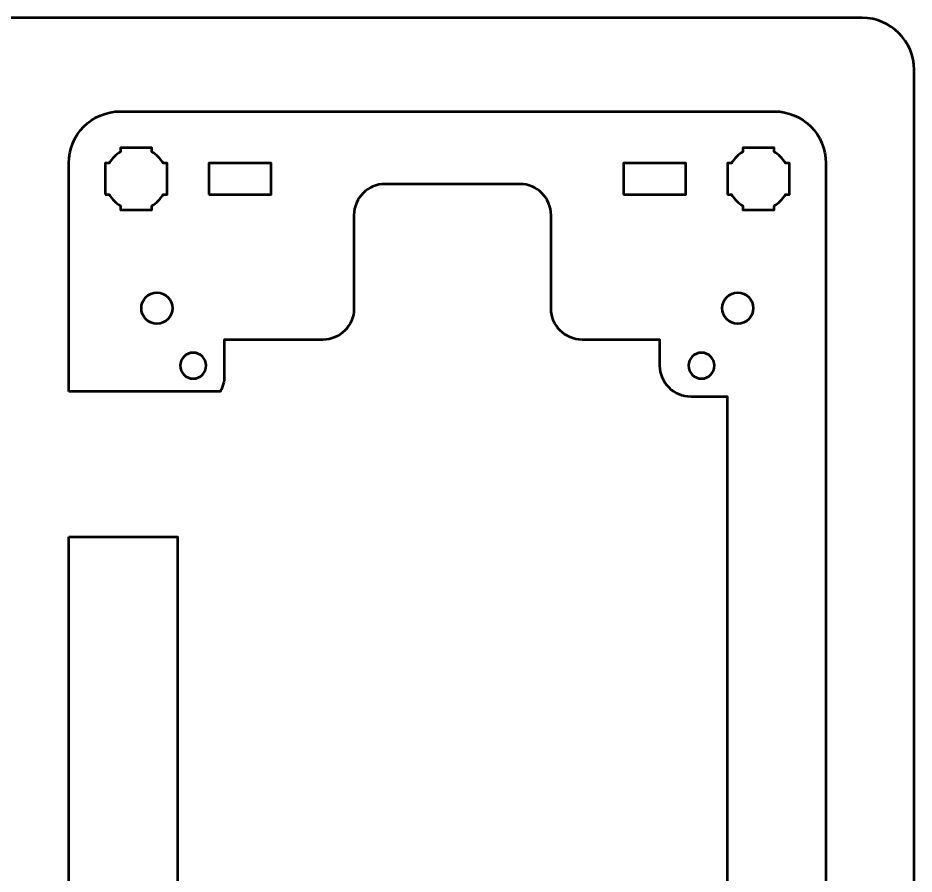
# Model space of a CAD drawing. Header units: centimetres. Extents: x -21 to 0, y -29.7 to 0.
# Drawn here: x -8.64 to 0, y -8.25 to 0 of the extents above; entities that cross this region are included whole.
import ezdxf

# ---------------------------------------------------------------- set-up
doc = ezdxf.new("R2010")
doc.units = ezdxf.units.CM
doc.header["$MEASUREMENT"] = 0
doc.layers.add('Layer 1', color=7, linetype='Continuous')

msp = doc.modelspace()

# ---------------------------------------------------------------- linework, layer by layer
at = {"layer": 'Layer 1', "lineweight": 53}
for centre in [(-7.3, -2.7963), (-1.69998, -2.7963)]:
    msp.add_ellipse(centre, major_axis=(0, 0.15), ratio=1, dxfattribs=at)
at = {"layer": 'Layer 1', "color": 1, "lineweight": 53}
msp.add_open_spline([(-21.00003, -29.19995), (-21.00003, -29.19995), (-21.00003, -5.29992), (-21.00003, -5.29992), (-21.00003, -5.29992), (-21.00003, -5.21709), (-20.93286, -5.14992), (-20.85003, -5.14992), (-20.85003, -5.14992), (-20.7672, -5.14992), (-20.70003, -5.08275), (-20.70003, -4.99992), (-20.70003, -4.99992), (-20.70003, -4.91709), (-20.7672, -4.84992), (-20.85003, -4.84992), (-20.85003, -4.84992), (-20.93286, -4.84992), (-21.00003, -4.78275), (-21.00003, -4.69992), (-21.00003, -4.69992), (-21.00003, -4.61709), (-20.93286, -4.54992), (-20.85003, -4.54992), (-20.85003, -4.54992), (-20.7672, -4.54992), (-20.70003, -4.48275), (-20.70003, -4.39992), (-20.70003, -4.39992), (-20.70003, -4.31709), (-20.7672, -4.24992), (-20.85003, -4.24992), (-20.85003, -4.24992), (-20.93286, -4.24992), (-21.00003, -4.18275), (-21.00003, -4.09992), (-21.00003, -4.09992), (-21.00003, -4.01709), (-20.93286, -3.94992), (-20.85003, -3.94992), (-20.85003, -3.94992), (-20.7672, -3.94992), (-20.70003, -3.88275), (-20.70003, -3.79992), (-20.70003, -3.79992), (-20.70003, -3.71709), (-20.7672, -3.64992), (-20.85003, -3.64992), (-20.85003, -3.64992), (-20.93286, -3.64992), (-21.00003, -3.58275), (-21.00003, -3.49992), (-21.00003, -3.49992), (-21.00003, -3.41709), (-20.93286, -3.34992), (-20.85003, -3.34992), (-20.85003, -3.34992), (-20.7672, -3.34992), (-20.70003, -3.28275), (-20.70003, -3.19992), (-20.70003, -3.19992), (-20.70003, -3.11709), (-20.7672, -3.04992), (-20.85003, -3.04992), (-20.85003, -3.04992), (-20.93286, -3.04992), (-21.00003, -2.98275), (-21.00003, -2.89992), (-21.00003, -2.89992), (-21.00003, -2.81709), (-20.93286, -2.74992), (-20.85003, -2.74992), (-20.85003, -2.74992), (-20.7672, -2.74992), (-20.70003, -2.68275), (-20.70003, -2.59992), (-20.70003, -2.59992), (-20.70003, -2.51709), (-20.7672, -2.44992), (-20.85003, -2.44992), (-20.85003, -2.44992), (-20.93286, -2.44992), (-21.00003, -2.38275), (-21.00003, -2.29992), (-21.00003, -2.29992), (-21.00003, -2.21709), (-20.93286, -2.14992), (-20.85003, -2.14992), (-20.85003, -2.14992), (-20.7672, -2.14992), (-20.70003, -2.08275), (-20.70003, -1.99992), (-20.70003, -1.99992), (-20.70003, -1.91709), (-20.7672, -1.84992), (-20.85003, -1.84992), (-20.85003, -1.84992), (-20.93286, -1.84992), (-21.00003, -1.78275), (-21.00003, -1.69992), (-21.00003, -1.69992), (-21.00003, -1.61709), (-20.93286, -1.54992), (-20.85003, -1.54992), (-20.85003, -1.54992), (-20.7672, -1.54992), (-20.70003, -1.48275), (-20.70003, -1.39992), (-20.70003, -1.39992), (-20.70003, -1.31709), (-20.7672, -1.24992), (-20.85003, -1.24992), (-20.85003, -1.24992), (-20.93286, -1.24992), (-21.00003, -1.18275), (-21.00003, -1.09992), (-21.00003, -1.09992), (-21.00003, -1.09992), (-21.00003, -0.49992), (-21.00003, -0.49992), (-21.00003, -0.49992), (-21.00003, -0.22295), (-20.77694, 0.00004), (-20.49994, 0.00004), (-20.49994, 0.00004), (-20.49994, 0.00004), (-0.50008, 0.00004), (-0.50008, 0.00004), (-0.50008, 0.00004), (-0.22294, 0.00004), (0.00002, -0.22295), (0.00002, -0.49992), (0.00002, -0.49992), (0.00002, -0.49992), (0.00002, -29.19995), (0.00002, -29.19995), (0.00002, -29.19995), (0.00002, -29.47695), (-0.22294, -29.70004), (-0.50008, -29.70004), (-0.50008, -29.70004), (-0.50008, -29.70004), (-20.49994, -29.70004), (-20.49994, -29.70004), (-20.49994, -29.70004), (-20.77694, -29.70004), (-21.00003, -29.47695), (-21.00003, -29.19995)], degree=3, knots=[0, 0, 0, 0, 0.027027, 0.027027, 0.027027, 0.027027, 0.0540541, 0.0540541, 0.0540541, 0.0540541, 0.0810811, 0.0810811, 0.0810811, 0.0810811, 0.1081081, 0.1081081, 0.1081081, 0.1081081, 0.1351351, 0.1351351, 0.1351351, 0.1351351, 0.1621622, 0.1621622, 0.1621622, 0.1621622, 0.1891892, 0.1891892, 0.1891892, 0.1891892, 0.2162162, 0.2162162, 0.2162162, 0.2162162, 0.2432432, 0.2432432, 0.2432432, 0.2432432, 0.2702703, 0.2702703, 0.2702703, 0.2702703, 0.2972973, 0.2972973, 0.2972973, 0.2972973, 0.3243243, 0.3243243, 0.3243243, 0.3243243, 0.3513514, 0.3513514, 0.3513514, 0.3513514, 0.3783784, 0.3783784, 0.3783784, 0.3783784, 0.4054054, 0.4054054, 0.4054054, 0.4054054, 0.4324324, 0.4324324, 0.4324324, 0.4324324, 0.4594595, 0.4594595, 0.4594595, 0.4594595, 0.4864865, 0.4864865, 0.4864865, 0.4864865, 0.5135135, 0.5135135, 0.5135135, 0.5135135, 0.5405405, 0.5405405, 0.5405405, 0.5405405, 0.5675676, 0.5675676, 0.5675676, 0.5675676, 0.5945946, 0.5945946, 0.5945946, 0.5945946, 0.6216216, 0.6216216, 0.6216216, 0.6216216, 0.6486486, 0.6486486, 0.6486486, 0.6486486, 0.6756757, 0.6756757, 0.6756757, 0.6756757, 0.7027027, 0.7027027, 0.7027027, 0.7027027, 0.7297297, 0.7297297, 0.7297297, 0.7297297, 0.7567568, 0.7567568, 0.7567568, 0.7567568, 0.7837838, 0.7837838, 0.7837838, 0.7837838, 0.8108108, 0.8108108, 0.8108108, 0.8108108, 0.8378378, 0.8378378, 0.8378378, 0.8378378, 0.8648649, 0.8648649, 0.8648649, 0.8648649, 0.8918919, 0.8918919, 0.8918919, 0.8918919, 0.9189189, 0.9189189, 0.9189189, 0.9189189, 0.9459459, 0.9459459, 0.9459459, 0.9459459, 0.972973, 0.972973, 0.972973, 0.972973, 1, 1, 1, 1], dxfattribs=at)
at = {"layer": 'Layer 1', "color": 3, "lineweight": 53}
msp.add_open_spline([(-8.15001, -3.60004), (-8.15001, -3.60004), (-8.15001, -1.39994), (-8.15001, -1.39994), (-8.15001, -1.39994), (-8.15001, -1.12295), (-7.92692, -0.89999), (-7.64992, -0.89999), (-7.64992, -0.89999), (-7.64992, -0.89999), (-1.34995, -0.89999), (-1.34995, -0.89999), (-1.34995, -0.89999), (-1.07298, -0.89999), (-0.84999, -1.12295), (-0.84999, -1.39994), (-0.84999, -1.39994), (-0.84999, -1.39994), (-0.84999, -11.69991), (-0.84999, -11.69991), (-0.84999, -11.69991), (-0.84999, -11.97691), (-1.07298, -12.20001), (-1.34995, -12.20001), (-1.34995, -12.20001), (-1.34995, -12.20001), (-7.64992, -12.20001), (-7.64992, -12.20001), (-7.64992, -12.20001), (-7.92692, -12.20001), (-8.15001, -11.97691), (-8.15001, -11.69991), (-8.15001, -11.69991), (-8.15001, -11.69991), (-8.15001, -5.00004), (-8.15001, -5.00004)], degree=3, knots=[0, 0, 0, 0, 0.1111111, 0.1111111, 0.1111111, 0.1111111, 0.2222222, 0.2222222, 0.2222222, 0.2222222, 0.3333333, 0.3333333, 0.3333333, 0.3333333, 0.4444444, 0.4444444, 0.4444444, 0.4444444, 0.5555556, 0.5555556, 0.5555556, 0.5555556, 0.6666667, 0.6666667, 0.6666667, 0.6666667, 0.7777778, 0.7777778, 0.7777778, 0.7777778, 0.8888889, 0.8888889, 0.8888889, 0.8888889, 1, 1, 1, 1], dxfattribs=at)
at = {"layer": 'Layer 1', "lineweight": 53}
for points, knots in [([(-7.80003, -1.70001), (-7.80003, -1.70001), (-7.80003, -1.4), (-7.80003, -1.4), (-7.80003, -1.4), (-7.80003, -1.4), (-7.75987, -1.4), (-7.75987, -1.4), (-7.75987, -1.4), (-7.73353, -1.35448), (-7.69556, -1.31653), (-7.65004, -1.29018), (-7.65004, -1.29018), (-7.65004, -1.29018), (-7.65004, -1.25), (-7.65004, -1.25), (-7.65004, -1.25), (-7.65004, -1.25), (-7.35003, -1.25), (-7.35003, -1.25), (-7.35003, -1.25), (-7.35003, -1.25), (-7.35003, -1.29014), (-7.35003, -1.29014), (-7.35003, -1.29014), (-7.30447, -1.31649), (-7.26649, -1.35445), (-7.24015, -1.4), (-7.24015, -1.4), (-7.24015, -1.4), (-7.20002, -1.4), (-7.20002, -1.4), (-7.20002, -1.4), (-7.20002, -1.4), (-7.20002, -1.54997), (-7.20002, -1.54997), (-7.20002, -1.54997), (-7.20002, -1.54997), (-7.20002, -1.70001), (-7.20002, -1.70001), (-7.20002, -1.70001), (-7.20002, -1.70001), (-7.24017, -1.70001), (-7.24017, -1.70001), (-7.24017, -1.70001), (-7.26651, -1.74554), (-7.30449, -1.78351), (-7.35003, -1.80986), (-7.35003, -1.80986), (-7.35003, -1.80986), (-7.35003, -1.85001), (-7.35003, -1.85001), (-7.35003, -1.85001), (-7.35003, -1.85001), (-7.65004, -1.85001), (-7.65004, -1.85001), (-7.65004, -1.85001), (-7.65004, -1.85001), (-7.65004, -1.80982), (-7.65004, -1.80982), (-7.65004, -1.80982), (-7.69555, -1.78348), (-7.7335, -1.74552), (-7.75984, -1.70001), (-7.75984, -1.70001), (-7.75984, -1.70001), (-7.80003, -1.70001), (-7.80003, -1.70001)], [0, 0, 0, 0, 0.0588235, 0.0588235, 0.0588235, 0.0588235, 0.1176471, 0.1176471, 0.1176471, 0.1176471, 0.1764706, 0.1764706, 0.1764706, 0.1764706, 0.2352941, 0.2352941, 0.2352941, 0.2352941, 0.2941176, 0.2941176, 0.2941176, 0.2941176, 0.3529412, 0.3529412, 0.3529412, 0.3529412, 0.4117647, 0.4117647, 0.4117647, 0.4117647, 0.4705882, 0.4705882, 0.4705882, 0.4705882, 0.5294118, 0.5294118, 0.5294118, 0.5294118, 0.5882353, 0.5882353, 0.5882353, 0.5882353, 0.6470588, 0.6470588, 0.6470588, 0.6470588, 0.7058824, 0.7058824, 0.7058824, 0.7058824, 0.7647059, 0.7647059, 0.7647059, 0.7647059, 0.8235294, 0.8235294, 0.8235294, 0.8235294, 0.8823529, 0.8823529, 0.8823529, 0.8823529, 0.9411765, 0.9411765, 0.9411765, 0.9411765, 1, 1, 1, 1]), ([(-1.80003, -1.70001), (-1.80003, -1.70001), (-1.80003, -1.4), (-1.80003, -1.4), (-1.80003, -1.4), (-1.80003, -1.4), (-1.75987, -1.4), (-1.75987, -1.4), (-1.75987, -1.4), (-1.73353, -1.35448), (-1.69556, -1.31653), (-1.65004, -1.29018), (-1.65004, -1.29018), (-1.65004, -1.29018), (-1.65004, -1.25), (-1.65004, -1.25), (-1.65004, -1.25), (-1.65004, -1.25), (-1.35003, -1.25), (-1.35003, -1.25), (-1.35003, -1.25), (-1.35003, -1.25), (-1.35003, -1.29014), (-1.35003, -1.29014), (-1.35003, -1.29014), (-1.30447, -1.31649), (-1.26649, -1.35445), (-1.24015, -1.4), (-1.24015, -1.4), (-1.24015, -1.4), (-1.20002, -1.4), (-1.20002, -1.4), (-1.20002, -1.4), (-1.20002, -1.4), (-1.20002, -1.54997), (-1.20002, -1.54997), (-1.20002, -1.54997), (-1.20002, -1.54997), (-1.20002, -1.70001), (-1.20002, -1.70001), (-1.20002, -1.70001), (-1.20002, -1.70001), (-1.24017, -1.70001), (-1.24017, -1.70001), (-1.24017, -1.70001), (-1.26651, -1.74554), (-1.30449, -1.78351), (-1.35003, -1.80986), (-1.35003, -1.80986), (-1.35003, -1.80986), (-1.35003, -1.85001), (-1.35003, -1.85001), (-1.35003, -1.85001), (-1.35003, -1.85001), (-1.65004, -1.85001), (-1.65004, -1.85001), (-1.65004, -1.85001), (-1.65004, -1.85001), (-1.65004, -1.80982), (-1.65004, -1.80982), (-1.65004, -1.80982), (-1.69555, -1.78348), (-1.7335, -1.74552), (-1.75984, -1.70001), (-1.75984, -1.70001), (-1.75984, -1.70001), (-1.80003, -1.70001), (-1.80003, -1.70001)], [0, 0, 0, 0, 0.0588235, 0.0588235, 0.0588235, 0.0588235, 0.1176471, 0.1176471, 0.1176471, 0.1176471, 0.1764706, 0.1764706, 0.1764706, 0.1764706, 0.2352941, 0.2352941, 0.2352941, 0.2352941, 0.2941176, 0.2941176, 0.2941176, 0.2941176, 0.3529412, 0.3529412, 0.3529412, 0.3529412, 0.4117647, 0.4117647, 0.4117647, 0.4117647, 0.4705882, 0.4705882, 0.4705882, 0.4705882, 0.5294118, 0.5294118, 0.5294118, 0.5294118, 0.5882353, 0.5882353, 0.5882353, 0.5882353, 0.6470588, 0.6470588, 0.6470588, 0.6470588, 0.7058824, 0.7058824, 0.7058824, 0.7058824, 0.7647059, 0.7647059, 0.7647059, 0.7647059, 0.8235294, 0.8235294, 0.8235294, 0.8235294, 0.8823529, 0.8823529, 0.8823529, 0.8823529, 0.9411765, 0.9411765, 0.9411765, 0.9411765, 1, 1, 1, 1]), ([(-6.79997, -1.69991), (-6.79997, -1.69991), (-6.79997, -1.3999), (-6.79997, -1.3999), (-6.79997, -1.3999), (-6.79997, -1.3999), (-6.19996, -1.3999), (-6.19996, -1.3999), (-6.19996, -1.3999), (-6.19996, -1.3999), (-6.19996, -1.69991), (-6.19996, -1.69991), (-6.19996, -1.69991), (-6.19996, -1.69991), (-6.79997, -1.69991), (-6.79997, -1.69991)], [0, 0, 0, 0, 0.25, 0.25, 0.25, 0.25, 0.5, 0.5, 0.5, 0.5, 0.75, 0.75, 0.75, 0.75, 1, 1, 1, 1]), ([(-2.79994, -1.69991), (-2.79994, -1.69991), (-2.79994, -1.3999), (-2.79994, -1.3999), (-2.79994, -1.3999), (-2.79994, -1.3999), (-2.19993, -1.3999), (-2.19993, -1.3999), (-2.19993, -1.3999), (-2.19993, -1.3999), (-2.19993, -1.69991), (-2.19993, -1.69991), (-2.19993, -1.69991), (-2.19993, -1.69991), (-2.79994, -1.69991), (-2.79994, -1.69991)], [0, 0, 0, 0, 0.25, 0.25, 0.25, 0.25, 0.5, 0.5, 0.5, 0.5, 0.75, 0.75, 0.75, 0.75, 1, 1, 1, 1]), ([(-8.15001, -5.00004), (-8.15001, -5.00004), (-7.1, -5.00004), (-7.1, -5.00004), (-7.1, -5.00004), (-7.1, -5.00004), (-7.1, -8.85), (-7.1, -8.85), (-7.1, -8.85), (-7.1, -8.85), (-6.95, -8.85), (-6.95, -8.85), (-6.95, -8.85), (-6.78434, -8.85), (-6.65, -8.98434), (-6.65, -9.15), (-6.65, -9.15), (-6.65, -9.15), (-6.65, -9.45), (-6.65, -9.45), (-6.65, -9.45), (-6.65, -9.61566), (-6.78434, -9.75), (-6.95, -9.75), (-6.95, -9.75), (-6.95, -9.75), (-7.2, -9.75), (-7.2, -9.75), (-7.2, -9.75), (-7.2, -9.75), (-7.2, -11.20004), (-7.2, -11.20004), (-7.2, -11.20004), (-7.2, -11.20004), (-5.2, -11.20004), (-5.2, -11.20004), (-5.2, -11.20004), (-5.2, -11.20004), (-5.2, -10.90004), (-5.2, -10.90004), (-5.2, -10.90004), (-5.2, -10.90004), (-1.8, -10.90004), (-1.8, -10.90004), (-1.8, -10.90004), (-1.8, -10.90004), (-1.8, -9.95), (-1.8, -9.95), (-1.8, -9.95), (-1.8, -9.95), (-2.07502, -9.95), (-2.07502, -9.95), (-2.07502, -9.95), (-2.24068, -9.95), (-2.37502, -9.81566), (-2.37502, -9.65), (-2.37502, -9.65), (-2.37502, -9.65), (-2.37502, -9.15), (-2.37502, -9.15), (-2.37502, -9.15), (-2.37502, -8.98434), (-2.24068, -8.85), (-2.07502, -8.85), (-2.07502, -8.85), (-2.07502, -8.85), (-1.8, -8.85), (-1.8, -8.85), (-1.8, -8.85), (-1.8, -8.85), (-1.8, -3.64999), (-1.8, -3.64999), (-1.8, -3.64999), (-1.8, -3.64999), (-2.15, -3.64999), (-2.15, -3.64999), (-2.15, -3.64999), (-2.31566, -3.64999), (-2.45, -3.51565), (-2.45, -3.34999), (-2.45, -3.34999), (-2.45, -3.34999), (-2.45, -3.10004), (-2.45, -3.10004), (-2.45, -3.10004), (-2.45, -3.10004), (-3.2, -3.10004), (-3.2, -3.10004), (-3.2, -3.10004), (-3.36566, -3.10004), (-3.5, -2.9657), (-3.5, -2.80004), (-3.5, -2.80004), (-3.5, -2.80004), (-3.5, -1.90004), (-3.5, -1.90004), (-3.5, -1.90004), (-3.5, -1.73438), (-3.63434, -1.60004), (-3.8, -1.60004), (-3.8, -1.60004), (-3.8, -1.60004), (-5.1, -1.60004), (-5.1, -1.60004), (-5.1, -1.60004), (-5.26566, -1.60004), (-5.4, -1.73438), (-5.4, -1.90004), (-5.4, -1.90004), (-5.4, -1.90004), (-5.4, -2.80004), (-5.4, -2.80004), (-5.4, -2.80004), (-5.4, -2.9657), (-5.53434, -3.10004), (-5.7, -3.10004), (-5.7, -3.10004), (-5.7, -3.10004), (-6.65, -3.10004), (-6.65, -3.10004), (-6.65, -3.10004), (-6.65, -3.10004), (-6.65, -3.45), (-6.65, -3.45), (-6.65, -3.45), (-6.65, -3.50466), (-6.66463, -3.5559), (-6.69018, -3.60004), (-6.69018, -3.60004), (-6.69018, -3.60004), (-8.15001, -3.60004), (-8.15001, -3.60004)], [0, 0, 0, 0, 0.030303, 0.030303, 0.030303, 0.030303, 0.0606061, 0.0606061, 0.0606061, 0.0606061, 0.0909091, 0.0909091, 0.0909091, 0.0909091, 0.1212121, 0.1212121, 0.1212121, 0.1212121, 0.1515152, 0.1515152, 0.1515152, 0.1515152, 0.1818182, 0.1818182, 0.1818182, 0.1818182, 0.2121212, 0.2121212, 0.2121212, 0.2121212, 0.2424242, 0.2424242, 0.2424242, 0.2424242, 0.2727273, 0.2727273, 0.2727273, 0.2727273, 0.3030303, 0.3030303, 0.3030303, 0.3030303, 0.3333333, 0.3333333, 0.3333333, 0.3333333, 0.3636364, 0.3636364, 0.3636364, 0.3636364, 0.3939394, 0.3939394, 0.3939394, 0.3939394, 0.4242424, 0.4242424, 0.4242424, 0.4242424, 0.4545455, 0.4545455, 0.4545455, 0.4545455, 0.4848485, 0.4848485, 0.4848485, 0.4848485, 0.5151515, 0.5151515, 0.5151515, 0.5151515, 0.5454545, 0.5454545, 0.5454545, 0.5454545, 0.5757576, 0.5757576, 0.5757576, 0.5757576, 0.6060606, 0.6060606, 0.6060606, 0.6060606, 0.6363636, 0.6363636, 0.6363636, 0.6363636, 0.6666667, 0.6666667, 0.6666667, 0.6666667, 0.6969697, 0.6969697, 0.6969697, 0.6969697, 0.7272727, 0.7272727, 0.7272727, 0.7272727, 0.7575758, 0.7575758, 0.7575758, 0.7575758, 0.7878788, 0.7878788, 0.7878788, 0.7878788, 0.8181818, 0.8181818, 0.8181818, 0.8181818, 0.8484848, 0.8484848, 0.8484848, 0.8484848, 0.8787879, 0.8787879, 0.8787879, 0.8787879, 0.9090909, 0.9090909, 0.9090909, 0.9090909, 0.9393939, 0.9393939, 0.9393939, 0.9393939, 0.969697, 0.969697, 0.969697, 0.969697, 1, 1, 1, 1]), ([(-6.825, -3.35), (-6.825, -3.41902), (-6.88098, -3.475), (-6.95, -3.475), (-6.95, -3.475), (-7.01902, -3.475), (-7.075, -3.41902), (-7.075, -3.35), (-7.075, -3.35), (-7.075, -3.28098), (-7.01902, -3.225), (-6.95, -3.225), (-6.95, -3.225), (-6.88098, -3.225), (-6.825, -3.28098), (-6.825, -3.35)], [0, 0, 0, 0, 0.25, 0.25, 0.25, 0.25, 0.5, 0.5, 0.5, 0.5, 0.75, 0.75, 0.75, 0.75, 1, 1, 1, 1]), ([(-1.925, -3.35), (-1.925, -3.41902), (-1.98098, -3.475), (-2.05, -3.475), (-2.05, -3.475), (-2.11902, -3.475), (-2.175, -3.41902), (-2.175, -3.35), (-2.175, -3.35), (-2.175, -3.28098), (-2.11902, -3.225), (-2.05, -3.225), (-2.05, -3.225), (-1.98098, -3.225), (-1.925, -3.28098), (-1.925, -3.35)], [0, 0, 0, 0, 0.25, 0.25, 0.25, 0.25, 0.5, 0.5, 0.5, 0.5, 0.75, 0.75, 0.75, 0.75, 1, 1, 1, 1])]:
    msp.add_open_spline(points, degree=3, knots=knots, dxfattribs=at)

doc.saveas('drawing.dxf')
